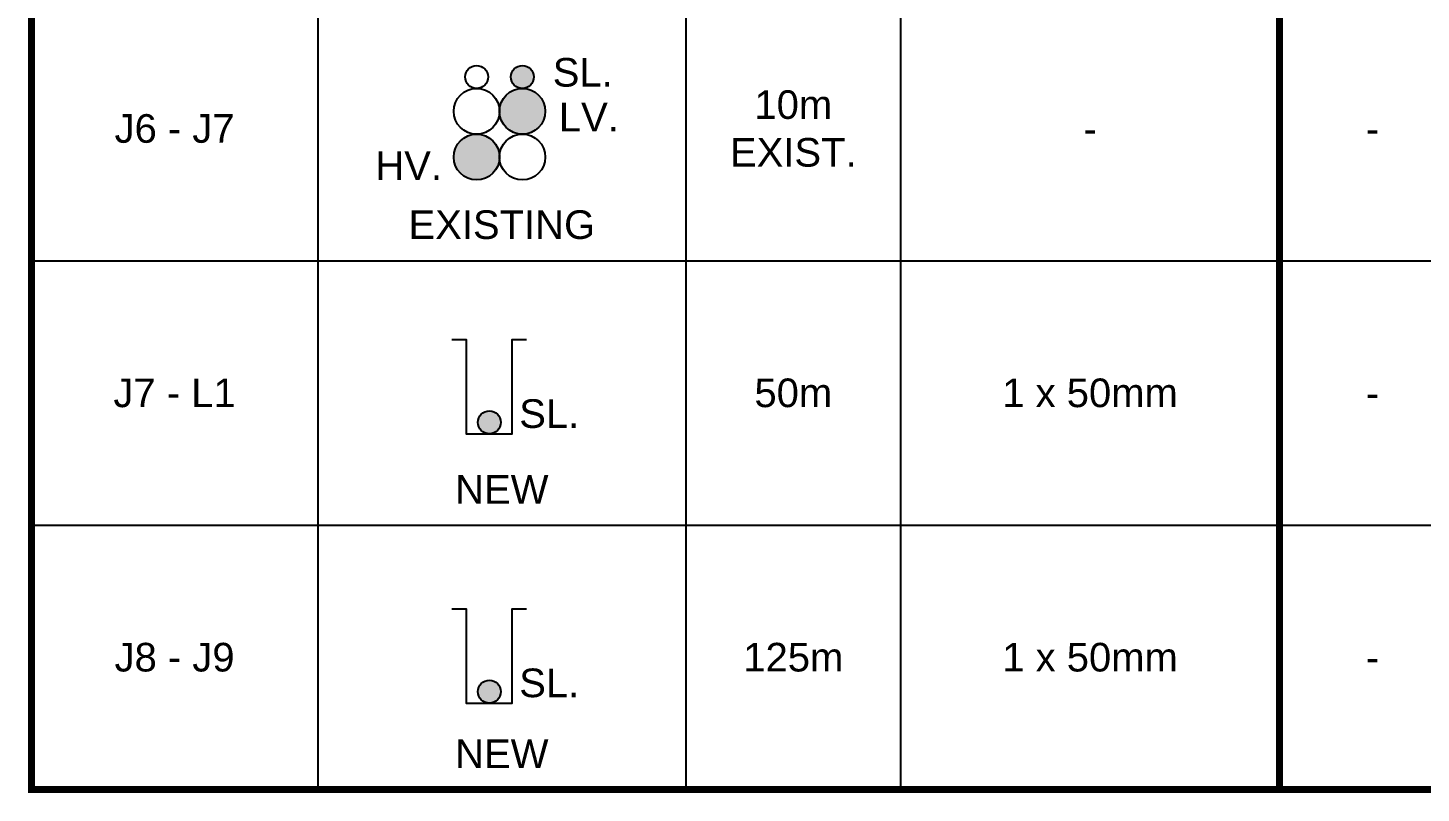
# Paper-space layout 'Retic (5)' of a CAD drawing. Header units: metres. Extents: x -9 to 795, y -5 to 571.
# Drawn here: x 271.7 to 369.1, y 49.1 to 102.6 of the extents above; entities that cross this region are included whole.
import ezdxf
from ezdxf.enums import TextEntityAlignment as Align

# ---------------------------------------------------------------- set-up
doc = ezdxf.new("R2010")
doc.units = ezdxf.units.M
doc.header["$LTSCALE"] = 0.7
doc.layers.get('0').update_dxf_attribs({"color": 6})
doc.layers.add('_User Miscellaneous3', color=11, linetype='Continuous')
doc.layers.add('_User Miscellaneous5', color=7, linetype='Continuous', lineweight=35)
doc.styles.add('ARIAL', font='arial.ttf', dxfattribs={"height": 2})
doc.styles.get("Standard").update_dxf_attribs({"font": 'arial.ttf'})

# ---------------------------------------------------------------- blocks, each defined once
blk = doc.blocks.new('CABLE_LARGE_NEW')
h = blk.add_hatch(color=256)
edge = h.paths.add_edge_path()
edge.add_arc((0, 0.8), 0.8, 0, 360)
blk.add_circle((0, 0.8), 0.8)
for tag, flags, p in [('COND_CODE', 9, (1.5, 0)), ('STATE', 9, (1.5, -0.4)), ('FB_REFERENCE', 9, (1.5, -0.2)), ('XSECT_SIZE', 9, (1.5, -0.6)), ('OWNED_BY', 9, (1.5, -1)), ('NOTES', 9, (1.5, -0.8)), ('OPERATED_BY', 9, (1.5, -1.2)), ('MAINTAINED_BY', 9, (1.5, -1.4)), ('Z', 1, (1.5, -1.6))]:
    blk.add_attdef(tag, text='', height=0.2, dxfattribs=dict(flags=flags)).set_placement(p, align=Align.MIDDLE_LEFT)
blk = doc.blocks.new('*U188')
blk.add_circle((0, 0.8), 0.8)
blk.add_blockref('CABLE_LARGE_NEW', (0, 0))
blk = doc.blocks.new('*U130')
blk.add_circle((0, 0.8), 0.8)
blk = doc.blocks.new('DUCT_50_NEW')
blk.add_circle((0, 0.4), 0.4)
at = {"flags": 1}
blk.add_attdef('Z', (0, 0), '', height=0.2, dxfattribs=at)
at = {"flags": 9}
for tag, p in [('DUCT_CODE', (0, 0)), ('XSECT_TYPE', (0, -0.2)), ('FB_REFERENCE', (0, -0.4)), ('STATE', (0, -0.6)), ('OWNED_BY', (-0.001, -1.008)), ('NOTES', (0, -0.8)), ('OPERATED_BY', (-0.001, -1.214)), ('MAINTAINED_BY', (-0.001, -1.419))]:
    blk.add_attdef(tag, text='', height=0.2, dxfattribs=at).set_placement(p, align=Align.MIDDLE_LEFT)
blk = doc.blocks.new('*U189')
blk.add_blockref('DUCT_50_NEW', (0, 0))
blk = doc.blocks.new('CABLE_SMALL_NEW')
h = blk.add_hatch(color=256)
edge = h.paths.add_edge_path()
edge.add_arc((0, 0.4), 0.4, 0, 360)
blk.add_circle((0, 0.4), 0.4)
for tag, flags, p in [('COND_CODE', 9, (1.5, 0)), ('STATE', 9, (1.5, -0.4)), ('FB_REFERENCE', 9, (1.5, -0.2)), ('XSECT_SIZE', 9, (1.5, -0.6)), ('OWNED_BY', 9, (1.5, -1)), ('NOTES', 9, (1.5, -0.8)), ('OPERATED_BY', 9, (1.5, -1.2)), ('MAINTAINED_BY', 9, (1.5, -1.4)), ('Z', 1, (1.5, -1.6))]:
    blk.add_attdef(tag, text='', height=0.2, dxfattribs=dict(flags=flags)).set_placement(p, align=Align.MIDDLE_LEFT)
blk = doc.blocks.new('*U186')
for name in ['DUCT_50_NEW', 'CABLE_SMALL_NEW']:
    blk.add_blockref(name, (0, 0))
blk = doc.blocks.new('*T249')
at = {"layer": '_User Miscellaneous5', "color": 0, "linetype": 'ByBlock', "lineweight": -2, "transparency": 16777216}
for p, q in [((0, 0), (241.193, 0)), ((0, 0), (0, -16.211)), ((241.193, 0), (241.193, -16.211)), ((0, -39.58), (0, -510.813)), ((20, -39.58), (20, -510.813)), ((45.729, -39.58), (45.729, -510.813)), ((60.729, -39.58), (60.729, -510.813)), ((87.193, -39.58), (87.193, -510.813)), ((178.193, -39.58), (178.193, -510.813)), ((208.193, -39.58), (208.193, -510.813)), ((241.193, -39.58), (241.193, -510.813)), ((87.193, -48.572), (178.193, -48.572)), ((100.193, -48.572), (100.193, -510.813)), ((113.193, -48.572), (113.193, -510.813)), ((126.193, -48.572), (126.193, -510.813)), ((139.193, -48.572), (139.193, -510.813)), ((152.193, -48.572), (152.193, -510.813)), ((165.193, -48.572), (165.193, -510.813)), ((0, -56.572), (241.193, -56.572)), ((0, -72.572), (241.193, -72.572)), ((0, -88.572), (241.193, -88.572)), ((0, -104.572), (241.193, -104.572)), ((0, -120.572), (241.193, -120.572)), ((0, -136.572), (241.193, -136.572)), ((0, -152.572), (241.193, -152.572)), ((0, -168.572), (241.193, -168.572)), ((0, -184.572), (241.193, -184.572)), ((0, -200.572), (241.193, -200.572)), ((0, -216.572), (241.193, -216.572)), ((0, -232.572), (241.193, -232.572)), ((0, -248.572), (241.193, -248.572)), ((0, -264.572), (241.193, -264.572)), ((0, -280.572), (241.193, -280.572)), ((0, -296.572), (241.193, -296.572)), ((0, -312.572), (241.193, -312.572)), ((0, -328.572), (241.193, -328.572)), ((0, -344.572), (241.193, -344.572)), ((0, -363.044), (241.193, -363.044)), ((0, -381.515), (241.193, -381.515)), ((0, -399.986), (241.193, -399.986)), ((0, -418.457), (241.193, -418.457)), ((0, -436.928), (241.193, -436.928)), ((0, -455.399), (241.193, -455.399)), ((0, -473.87), (241.193, -473.87)), ((0, -492.341), (241.193, -492.341)), ((0, -510.813), (241.193, -510.813))]:
    blk.add_line(p, q, dxfattribs=at)
at = {"layer": '_User Miscellaneous5', "color": 7, "transparency": 16777216}
for s, insert, char_height, width, attachment_point in [('{\\fArial|b1|i0|c0|p34;URBAN SUBDIVISION RELATED REIMBURSEMENT - DUCT & HV. CABLE SCHEDULE \\PNOTE} - ALL TRENCH SECTIONS ARE TO BE READ & VIEWED FROM NODE TO NODE AS NOMINATED.', (120.596, -8.105), 3, 238.19258, 5), ('{\\fArial|b1|i0|c0|p34;DUCT & CABLE SCHEDULE CODE}', (120.596, -21.377), 2.5, 240.19258, 8), ('{\\fArial|b1|i0|c0|p34;T & R}: - HV LIGHT TRENCHING & REINSTATEMENT                   \\P{\\fArial|b1|i0|c0|p34;LC}: - LAY HV. CABLE - DIRECTLY BURIED IN TRENCH\\P{\\fArial|b1|i0|c0|p34;C}: - CABLE - MATERIALS ', (5, -23.377), 2, 116.19258, 1), ('{\\fArial|b1|i0|c0|p34;LD}: - LAY HV. 125mm DUCTS IN TRENCH  \\P{\\fArial|b1|i0|c0|p34;PC:} - LAY CABLE - PULL CABLE THROUGH DUCTS\\P{\\fArial|b1|i0|c0|p34;D}: - LAY HV. DUCT IN SL/LV TRENCH', (127.693, -23.377), 2, 112, 1), ('{\\fArial|b1|i0|c0|p34;* ALL LENGTHS ENTERED IN METRES (m)}', (120.596, -34.682), 2, 239.19258, 2), ('CAPITAL CONTRIBUTION - HV CABLE & DUCT CONSTRUCTION IN URBAN SUBDIVISIONS (m)', (132.693, -44.076), 2, 88, 5), ('ROUTE\\PLENGTH\\P(m)', (53.229, -48.076), 2, 12, 5), ('OTHER DUCT REIMBURSEMENT\\P(m) x ($)', (193.193, -48.076), 2, 27, 5), ('EXISTING DUCT USAGE\\P(m) x ($)', (224.693, -48.076), 2, 30, 5), ('DUCT\\PCONFIG.', (32.864, -48.076), 2, 22.72877, 5), ('CUSTOMER FUNDED DUCTS', (73.961, -48.076), 2, 23.4638, 5), ('NODES', (10, -48.076), 2, 17, 5), ('T & R', (93.693, -52.572), 2, 10, 5), ('LD', (106.693, -52.572), 2, 10, 5), ('LC', (119.693, -52.572), 2, 10, 5), ('PC', (132.693, -52.572), 2, 10, 5), ('C (AL)', (145.693, -52.572), 2, 10, 5), ('C (CU)', (158.693, -52.572), 2, 10, 5), ('D', (171.693, -52.572), 2, 10, 5), ('1 x 50mm\\P1 x 125mm', (73.961, -64.572), 2, 20.4638, 5), ('F7 - F8', (10, -64.572), 2, 14, 5), ('25m', (53.229, -64.572), 2, 9, 5), ('25m', (119.693, -64.572), 2, 10, 5), ('25m', (145.693, -64.572), 2, 10, 5), ('25m', (171.693, -64.572), 2, 10, 5), ('-', (93.693, -64.572), 2, 10, 5), ('-', (106.693, -64.572), 2, 10, 5), ('-', (132.693, -64.572), 2, 10, 5), ('-', (158.693, -64.572), 2, 10, 5), ('-', (193.193, -64.572), 2, 27, 5), ('-', (224.693, -64.572), 2, 30, 5), ('NEW', (32.864, -71.072), 2, 19.72877, 8), ('F8 - F9', (10, -80.572), 2, 14, 5), ('30m', (53.229, -80.572), 2, 9, 5), ('2 x 125mm', (73.961, -80.572), 2, 20.4638, 5), ('30m', (119.693, -80.572), 2, 10, 5), ('30m', (145.693, -80.572), 2, 10, 5), ('30m', (171.693, -80.572), 2, 10, 5), ('-', (93.693, -80.572), 2, 10, 5), ('-', (106.693, -80.572), 2, 10, 5), ('-', (132.693, -80.572), 2, 10, 5), ('-', (158.693, -80.572), 2, 10, 5), ('-', (193.193, -80.572), 2, 27, 5), ('-', (224.693, -80.572), 2, 30, 5), ('NEW', (32.864, -87.072), 2, 19.72877, 8), ('1 x 50mm\\P1 x 125mm', (73.961, -96.572), 2, 20.4638, 5), ('F9 - G3', (10, -96.572), 2, 14, 5), ('52m', (53.229, -96.572), 2, 9, 5), ('52m', (119.693, -96.572), 2, 10, 5), ('52m', (145.693, -96.572), 2, 10, 5), ('52m', (171.693, -96.572), 2, 10, 5), ('-', (93.693, -96.572), 2, 10, 5), ('-', (106.693, -96.572), 2, 10, 5), ('-', (132.693, -96.572), 2, 10, 5), ('-', (158.693, -96.572), 2, 10, 5), ('-', (193.193, -96.572), 2, 27, 5), ('-', (224.693, -96.572), 2, 30, 5), ('NEW', (32.864, -103.072), 2, 19.72877, 8), ('G5 - G6', (10, -112.572), 2, 14, 5), ('5m', (53.229, -112.572), 2, 9, 5), ('2 x 125mm', (73.961, -112.572), 2, 20.4638, 5), ('-', (93.693, -112.572), 2, 10, 5), ('-', (106.693, -112.572), 2, 10, 5), ('-', (119.693, -112.572), 2, 10, 5), ('-', (132.693, -112.572), 2, 10, 5), ('-', (145.693, -112.572), 2, 10, 5), ('-', (158.693, -112.572), 2, 10, 5), ('-', (171.693, -112.572), 2, 10, 5), ('-', (193.193, -112.572), 2, 27, 5), ('-', (224.693, -112.572), 2, 30, 5), ('NEW', (32.864, -119.072), 2, 19.72877, 8), ('NIL.\\PDEV. INSTALLED &\\PFUNDED UNDER\\PCIVIL WORKS.', (224.693, -128.572), 2, 27, 5), ('26m EXIST.', (53.229, -128.572), 2, 9, 5), ('G3 - G6', (10, -128.572), 2, 14, 5), ('26m', (132.693, -128.572), 2, 10, 5), ('26m', (145.693, -128.572), 2, 10, 5), ('-', (73.961, -128.572), 2, 20.4638, 5), ('-', (93.693, -128.572), 2, 10, 5), ('-', (106.693, -128.572), 2, 10, 5), ('-', (119.693, -128.572), 2, 10, 5), ('-', (158.693, -128.572), 2, 10, 5), ('-', (171.693, -128.572), 2, 10, 5), ('-', (193.193, -128.572), 2, 27, 5), ('EXISTING', (32.864, -135.072), 2, 19.72877, 8), ('G6 - G7', (10, -144.572), 2, 14, 5), ('24m', (53.229, -144.572), 2, 9, 5), ('1 x 125mm', (73.961, -144.572), 2, 20.4638, 5), ('24m', (119.693, -144.572), 2, 10, 5), ('24m', (145.693, -144.572), 2, 10, 5), ('24m', (171.693, -144.572), 2, 10, 5), ('-', (93.693, -144.572), 2, 10, 5), ('-', (106.693, -144.572), 2, 10, 5), ('-', (132.693, -144.572), 2, 10, 5), ('-', (158.693, -144.572), 2, 10, 5), ('-', (193.193, -144.572), 2, 27, 5), ('-', (224.693, -144.572), 2, 30, 5), ('NEW', (32.864, -151.072), 2, 19.72877, 8), ('1 x 50mm\\P1 x 125mm', (73.961, -160.572), 2, 20.4638, 5), ('G7 - G8', (10, -160.572), 2, 14, 5), ('11m', (53.229, -160.572), 2, 9, 5), ('11m', (119.693, -160.572), 2, 10, 5), ('11m', (145.693, -160.572), 2, 10, 5), ('11m', (171.693, -160.572), 2, 10, 5), ('-', (93.693, -160.572), 2, 10, 5), ('-', (106.693, -160.572), 2, 10, 5), ('-', (132.693, -160.572), 2, 10, 5), ('-', (158.693, -160.572), 2, 10, 5), ('-', (193.193, -160.572), 2, 27, 5), ('-', (224.693, -160.572), 2, 30, 5), ('NEW', (32.864, -167.072), 2, 19.72877, 8), ('G8 - G9', (10, -176.572), 2, 14, 5), ('35m', (53.229, -176.572), 2, 9, 5), ('1 x 125mm', (73.961, -176.572), 2, 20.4638, 5), ('35m', (119.693, -176.572), 2, 10, 5), ('35m', (145.693, -176.572), 2, 10, 5), ('35m', (171.693, -176.572), 2, 10, 5), ('-', (93.693, -176.572), 2, 10, 5), ('-', (106.693, -176.572), 2, 10, 5), ('-', (132.693, -176.572), 2, 10, 5), ('-', (158.693, -176.572), 2, 10, 5), ('-', (193.193, -176.572), 2, 27, 5), ('-', (224.693, -176.572), 2, 30, 5), ('NEW', (32.864, -183.072), 2, 19.72877, 8), ('1 x 50mm\\P1 x 125mm', (73.961, -192.572), 2, 20.4638, 5), ('G9 - H1', (10, -192.572), 2, 14, 5), ('11m', (53.229, -192.572), 2, 9, 5), ('11m', (119.693, -192.572), 2, 10, 5), ('11m', (145.693, -192.572), 2, 10, 5), ('11m', (171.693, -192.572), 2, 10, 5), ('-', (93.693, -192.572), 2, 10, 5), ('-', (106.693, -192.572), 2, 10, 5), ('-', (132.693, -192.572), 2, 10, 5), ('-', (158.693, -192.572), 2, 10, 5), ('-', (193.193, -192.572), 2, 27, 5), ('-', (224.693, -192.572), 2, 30, 5), ('NEW', (32.864, -199.072), 2, 19.72877, 8), ('NIL.\\PDEV. INSTALLED &\\PFUNDED UNDER\\PCIVIL WORKS.', (224.693, -208.572), 2, 27, 5), ('H1 - J9', (10, -208.572), 2, 14, 5), ('-', (53.229, -208.572), 2, 9, 5), ('-', (73.961, -208.572), 2, 20.4638, 5), ('-', (93.693, -208.572), 2, 10, 5), ('-', (106.693, -208.572), 2, 10, 5), ('-', (119.693, -208.572), 2, 10, 5), ('-', (132.693, -208.572), 2, 10, 5), ('-', (145.693, -208.572), 2, 10, 5), ('-', (158.693, -208.572), 2, 10, 5), ('-', (171.693, -208.572), 2, 10, 5), ('-', (193.193, -208.572), 2, 27, 5), ('EXISTING', (32.864, -215.072), 2, 19.72877, 8), ('H1 - H2', (10, -224.572), 2, 14, 5), ('21m', (53.229, -224.572), 2, 9, 5), ('1 x 125mm', (73.961, -224.572), 2, 20.4638, 5), ('21m', (119.693, -224.572), 2, 10, 5), ('21m', (145.693, -224.572), 2, 10, 5), ('21m', (171.693, -224.572), 2, 10, 5), ('-', (93.693, -224.572), 2, 10, 5), ('-', (106.693, -224.572), 2, 10, 5), ('-', (132.693, -224.572), 2, 10, 5), ('-', (158.693, -224.572), 2, 10, 5), ('-', (193.193, -224.572), 2, 27, 5), ('-', (224.693, -224.572), 2, 30, 5), ('NEW', (32.864, -231.072), 2, 19.72877, 8), ('1 x 50mm\\P2 x 125mm', (73.961, -240.572), 2, 20.4638, 5), ('H2 - H3', (10, -240.572), 2, 14, 5), ('35m', (53.229, -240.572), 2, 9, 5), ('35m', (119.693, -240.572), 2, 10, 5), ('35m', (145.693, -240.572), 2, 10, 5), ('35m', (171.693, -240.572), 2, 10, 5), ('-', (93.693, -240.572), 2, 10, 5), ('-', (106.693, -240.572), 2, 10, 5), ('-', (132.693, -240.572), 2, 10, 5), ('-', (158.693, -240.572), 2, 10, 5), ('-', (193.193, -240.572), 2, 27, 5), ('-', (224.693, -240.572), 2, 30, 5), ('NEW', (32.864, -247.072), 2, 19.72877, 8), ('1 x 50mm\\P2 x 125mm', (73.961, -256.572), 2, 20.4638, 5), ('H3 - H4', (10, -256.572), 2, 14, 5), ('24m', (53.229, -256.572), 2, 9, 5), ('-', (93.693, -256.572), 2, 10, 5), ('-', (106.693, -256.572), 2, 10, 5), ('-', (119.693, -256.572), 2, 10, 5), ('-', (132.693, -256.572), 2, 10, 5), ('-', (145.693, -256.572), 2, 10, 5), ('-', (158.693, -256.572), 2, 10, 5), ('-', (171.693, -256.572), 2, 10, 5), ('-', (193.193, -256.572), 2, 27, 5), ('-', (224.693, -256.572), 2, 30, 5), ('NEW', (32.864, -263.072), 2, 19.72877, 8), ('NIL.\\PDEV. INSTALLED &\\PFUNDED UNDER\\PCIVIL WORKS.', (224.693, -272.572), 2, 27, 5), ('20m EXIST.', (53.229, -272.572), 2, 9, 5), ('H3 - H6', (10, -272.572), 2, 14, 5), ('20m', (132.693, -272.572), 2, 10, 5), ('20m', (145.693, -272.572), 2, 10, 5), ('-', (73.961, -272.572), 2, 20.4638, 5), ('-', (93.693, -272.572), 2, 10, 5), ('-', (106.693, -272.572), 2, 10, 5), ('-', (119.693, -272.572), 2, 10, 5), ('-', (158.693, -272.572), 2, 10, 5), ('-', (171.693, -272.572), 2, 10, 5), ('-', (193.193, -272.572), 2, 27, 5), ('EXISTING', (32.864, -279.072), 2, 19.72877, 8), ('H5 - H6', (10, -288.572), 2, 14, 5), ('30m', (53.229, -288.572), 2, 9, 5), ('2 x 125mm', (73.961, -288.572), 2, 20.4638, 5), ('60m', (171.693, -288.572), 2, 10, 5), ('-', (93.693, -288.572), 2, 10, 5), ('-', (106.693, -288.572), 2, 10, 5), ('-', (119.693, -288.572), 2, 10, 5), ('-', (132.693, -288.572), 2, 10, 5), ('-', (145.693, -288.572), 2, 10, 5), ('-', (158.693, -288.572), 2, 10, 5), ('-', (193.193, -288.572), 2, 27, 5), ('-', (224.693, -288.572), 2, 30, 5), ('NEW', (32.864, -295.072), 2, 19.72877, 8), ('1 x 50mm\\P1 x 125mm', (73.961, -304.572), 2, 20.4638, 5), ('H6 - H7', (10, -304.572), 2, 14, 5), ('85m', (53.229, -304.572), 2, 9, 5), ('85m', (119.693, -304.572), 2, 10, 5), ('85m', (145.693, -304.572), 2, 10, 5), ('85m', (171.693, -304.572), 2, 10, 5), ('-', (93.693, -304.572), 2, 10, 5), ('-', (106.693, -304.572), 2, 10, 5), ('-', (132.693, -304.572), 2, 10, 5), ('-', (158.693, -304.572), 2, 10, 5), ('-', (193.193, -304.572), 2, 27, 5), ('-', (224.693, -304.572), 2, 30, 5), ('NEW', (32.864, -311.072), 2, 19.72877, 8), ('H7 - L2', (10, -320.572), 2, 14, 5), ('50m', (53.229, -320.572), 2, 9, 5), ('2 x 125mm', (73.961, -320.572), 2, 20.4638, 5), ('50m', (132.693, -320.572), 2, 10, 5), ('50m', (145.693, -320.572), 2, 10, 5), ('100m', (171.693, -320.572), 2, 10, 5), ('-', (93.693, -320.572), 2, 10, 5), ('-', (106.693, -320.572), 2, 10, 5), ('-', (119.693, -320.572), 2, 10, 5), ('-', (158.693, -320.572), 2, 10, 5), ('-', (193.193, -320.572), 2, 27, 5), ('-', (224.693, -320.572), 2, 30, 5), ('NEW', (32.864, -327.072), 2, 19.72877, 8), ('1 x 50mm\\P2 x 125mm', (73.961, -336.572), 2, 20.4638, 5), ('L2 - H8', (10, -336.572), 2, 14, 5), ('50m', (53.229, -336.572), 2, 9, 5), ('50m', (132.693, -336.572), 2, 10, 5), ('50m', (145.693, -336.572), 2, 10, 5), ('100m', (171.693, -336.572), 2, 10, 5), ('-', (93.693, -336.572), 2, 10, 5), ('-', (106.693, -336.572), 2, 10, 5), ('-', (119.693, -336.572), 2, 10, 5), ('-', (158.693, -336.572), 2, 10, 5), ('-', (193.193, -336.572), 2, 27, 5), ('-', (224.693, -336.572), 2, 30, 5), ('NEW', (32.864, -343.072), 2, 19.72877, 8), ('NIL.\\PDEV. INSTALLED &\\PFUNDED UNDER\\PCIVIL WORKS.', (224.693, -353.808), 2, 27, 5), ('18m EXIST.', (53.229, -353.808), 2, 9, 5), ('H8 - J7', (10, -353.808), 2, 14, 5), ('18m', (132.693, -353.808), 2, 10, 5), ('18m', (145.693, -353.808), 2, 10, 5), ('-', (73.961, -353.808), 2, 20.4638, 5), ('-', (93.693, -353.808), 2, 10, 5), ('-', (106.693, -353.808), 2, 10, 5), ('-', (119.693, -353.808), 2, 10, 5), ('-', (158.693, -353.808), 2, 10, 5), ('-', (171.693, -353.808), 2, 10, 5), ('-', (193.193, -353.808), 2, 27, 5), ('EXISTING', (32.864, -361.544), 2, 19.72877, 8), ('NIL.\\PDEV. FUNDED\\PURS 17626\\PDRG. 503659', (224.693, -372.279), 2, 27, 5), ('49m EXIST.', (53.229, -372.279), 2, 9, 5), ('H9 - J2', (10, -372.279), 2, 14, 5), ('49m', (132.693, -372.279), 2, 10, 5), ('49m', (145.693, -372.279), 2, 10, 5), ('-', (73.961, -372.279), 2, 20.4638, 5), ('-', (93.693, -372.279), 2, 10, 5), ('-', (106.693, -372.279), 2, 10, 5), ('-', (119.693, -372.279), 2, 10, 5), ('-', (158.693, -372.279), 2, 10, 5), ('-', (171.693, -372.279), 2, 10, 5), ('-', (193.193, -372.279), 2, 27, 5), ('EXISTING', (32.864, -380.015), 2, 19.72877, 8), ('NIL.\\PDEV. FUNDED\\PURS 17626\\PDRG. 503659', (224.693, -390.75), 2, 27, 5), ('25m EXIST.', (53.229, -390.75), 2, 9, 5), ('J2 - J3', (10, -390.75), 2, 14, 5), ('25m', (132.693, -390.75), 2, 10, 5), ('25m', (145.693, -390.75), 2, 10, 5), ('-', (73.961, -390.75), 2, 20.4638, 5), ('-', (93.693, -390.75), 2, 10, 5), ('-', (106.693, -390.75), 2, 10, 5), ('-', (119.693, -390.75), 2, 10, 5), ('-', (158.693, -390.75), 2, 10, 5), ('-', (171.693, -390.75), 2, 10, 5), ('-', (193.193, -390.75), 2, 27, 5), ('EXISTING', (32.864, -398.486), 2, 19.72877, 8), ('NIL.\\PDEV. FUNDED\\PURS 17626\\PDRG. 503659', (224.693, -409.221), 2, 27, 5), ('25m EXIST.', (53.229, -409.221), 2, 9, 5), ('J3 - J4', (10, -409.221), 2, 14, 5), ('25m', (132.693, -409.221), 2, 10, 5), ('25m', (145.693, -409.221), 2, 10, 5), ('-', (73.961, -409.221), 2, 20.4638, 5), ('-', (93.693, -409.221), 2, 10, 5), ('-', (106.693, -409.221), 2, 10, 5), ('-', (119.693, -409.221), 2, 10, 5), ('-', (158.693, -409.221), 2, 10, 5), ('-', (171.693, -409.221), 2, 10, 5), ('-', (193.193, -409.221), 2, 27, 5), ('EXISTING', (32.864, -416.957), 2, 19.72877, 8), ('NIL.\\PDEV. FUNDED\\PURS 17626\\PDRG. 503659', (224.693, -427.693), 2, 27, 5), ('25m EXIST.', (53.229, -427.693), 2, 9, 5), ('J4 - J5', (10, -427.693), 2, 14, 5), ('25m', (132.693, -427.693), 2, 10, 5), ('25m', (145.693, -427.693), 2, 10, 5), ('-', (73.961, -427.693), 2, 20.4638, 5), ('-', (93.693, -427.693), 2, 10, 5), ('-', (106.693, -427.693), 2, 10, 5), ('-', (119.693, -427.693), 2, 10, 5), ('-', (158.693, -427.693), 2, 10, 5), ('-', (171.693, -427.693), 2, 10, 5), ('-', (193.193, -427.693), 2, 27, 5), ('EXISTING', (32.864, -435.428), 2, 19.72877, 8), ('NIL.\\PDEV. FUNDED\\PURS 17626\\PDRG. 503659', (224.693, -446.164), 2, 27, 5), ('68m EXIST.', (53.229, -446.164), 2, 9, 5), ('J5 - J6', (10, -446.164), 2, 14, 5), ('68m', (132.693, -446.164), 2, 10, 5), ('68m', (145.693, -446.164), 2, 10, 5), ('-', (73.961, -446.164), 2, 20.4638, 5), ('-', (93.693, -446.164), 2, 10, 5), ('-', (106.693, -446.164), 2, 10, 5), ('-', (119.693, -446.164), 2, 10, 5), ('-', (158.693, -446.164), 2, 10, 5), ('-', (171.693, -446.164), 2, 10, 5), ('-', (193.193, -446.164), 2, 27, 5), ('EXISTING', (32.864, -453.899), 2, 19.72877, 8), ('NIL.\\PDEV. FUNDED\\PURS 17626\\PDRG. 503659', (224.693, -464.635), 2, 27, 5), ('10m EXIST.', (53.229, -464.635), 2, 9, 5), ('J6 - J7', (10, -464.635), 2, 14, 5), ('10m', (132.693, -464.635), 2, 10, 5), ('10m', (145.693, -464.635), 2, 10, 5), ('-', (73.961, -464.635), 2, 20.4638, 5), ('-', (93.693, -464.635), 2, 10, 5), ('-', (106.693, -464.635), 2, 10, 5), ('-', (119.693, -464.635), 2, 10, 5), ('-', (158.693, -464.635), 2, 10, 5), ('-', (171.693, -464.635), 2, 10, 5), ('-', (193.193, -464.635), 2, 27, 5), ('EXISTING', (32.864, -472.37), 2, 19.72877, 8), ('J7 - L1', (10, -483.106), 2, 14, 5), ('50m', (53.229, -483.106), 2, 9, 5), ('1 x 50mm', (73.961, -483.106), 2, 20.4638, 5), ('-', (93.693, -483.106), 2, 10, 5), ('-', (106.693, -483.106), 2, 10, 5), ('-', (119.693, -483.106), 2, 10, 5), ('-', (132.693, -483.106), 2, 10, 5), ('-', (145.693, -483.106), 2, 10, 5), ('-', (158.693, -483.106), 2, 10, 5), ('-', (171.693, -483.106), 2, 10, 5), ('-', (193.193, -483.106), 2, 27, 5), ('-', (224.693, -483.106), 2, 30, 5), ('NEW', (32.864, -490.841), 2, 19.72877, 8), ('J8 - J9', (10, -501.577), 2, 14, 5), ('125m', (53.229, -501.577), 2, 9, 5), ('1 x 50mm', (73.961, -501.577), 2, 20.4638, 5), ('-', (93.693, -501.577), 2, 10, 5), ('-', (106.693, -501.577), 2, 10, 5), ('-', (119.693, -501.577), 2, 10, 5), ('-', (132.693, -501.577), 2, 10, 5), ('-', (145.693, -501.577), 2, 10, 5), ('-', (158.693, -501.577), 2, 10, 5), ('-', (171.693, -501.577), 2, 10, 5), ('-', (193.193, -501.577), 2, 27, 5), ('-', (224.693, -501.577), 2, 30, 5), ('NEW', (32.864, -509.313), 2, 19.72877, 8)]:
    blk.add_mtext(s, dxfattribs=dict(at, insert=insert, char_height=char_height, width=width, attachment_point=attachment_point))

psp = doc.layouts.new('Retic (5)')

# ---------------------------------------------------------------- linework, layer by layer
at = {"layer": '_User Miscellaneous3', "flags": 128}
for points in [[(301.351, 80.777), (302.351, 80.777), (302.351, 74.189), (305.57, 74.189), (305.57, 80.777), (306.57, 80.777)], [(301.351, 61.962), (302.351, 61.962), (302.351, 55.373), (305.57, 55.373), (305.57, 61.962), (306.57, 61.962)]]:
    psp.add_lwpolyline(points, dxfattribs=at)
at = {"layer": '_User Miscellaneous5', "const_width": 0.5}
psp.add_lwpolyline([(271.975, 560.144), (513.167, 560.144), (513.167, 49.332), (271.975, 49.332)], close=True, dxfattribs=at)
for points in [[(359.167, 520.564), (359.167, 49.332)], [(271.975, 49.332), (513.167, 49.332)]]:
    psp.add_lwpolyline(points, dxfattribs=at)

# ---------------------------------------------------------------- block references
psp.add_blockref('*T249', (271.975, 560.144))
at = {"layer": '_User Miscellaneous3', "xscale": 2, "yscale": 2, "zscale": 2}
for name, p in [('*U189', (303.076, 98.323)), ('*U186', (306.276, 98.323)), ('*U130', (303.076, 95.123)), ('*U188', (306.276, 95.123)), ('*U188', (303.076, 91.923)), ('*U130', (306.276, 91.923)), ('*U186', (303.97, 74.189)), ('*U186', (303.97, 55.373))]:
    psp.add_blockref(name, p, dxfattribs=at)

# ---------------------------------------------------------------- texts
at = {"layer": '_User Miscellaneous3', "color": 7, "char_height": 2, "attachment_point": 5, "style": 'ARIAL'}
for s, insert in [('SL.', (310.494, 99.434)), ('LV.', (310.919, 96.315)), ('HV.', (298.33, 92.928)), ('SL.', (308.152, 75.587)), ('SL.', (308.152, 56.772))]:
    psp.add_mtext_dynamic_manual_height_columns(s, width=3.97089, gutter_width=10, heights=[0], dxfattribs=dict(at, insert=insert))

doc.saveas('drawing.dxf')
